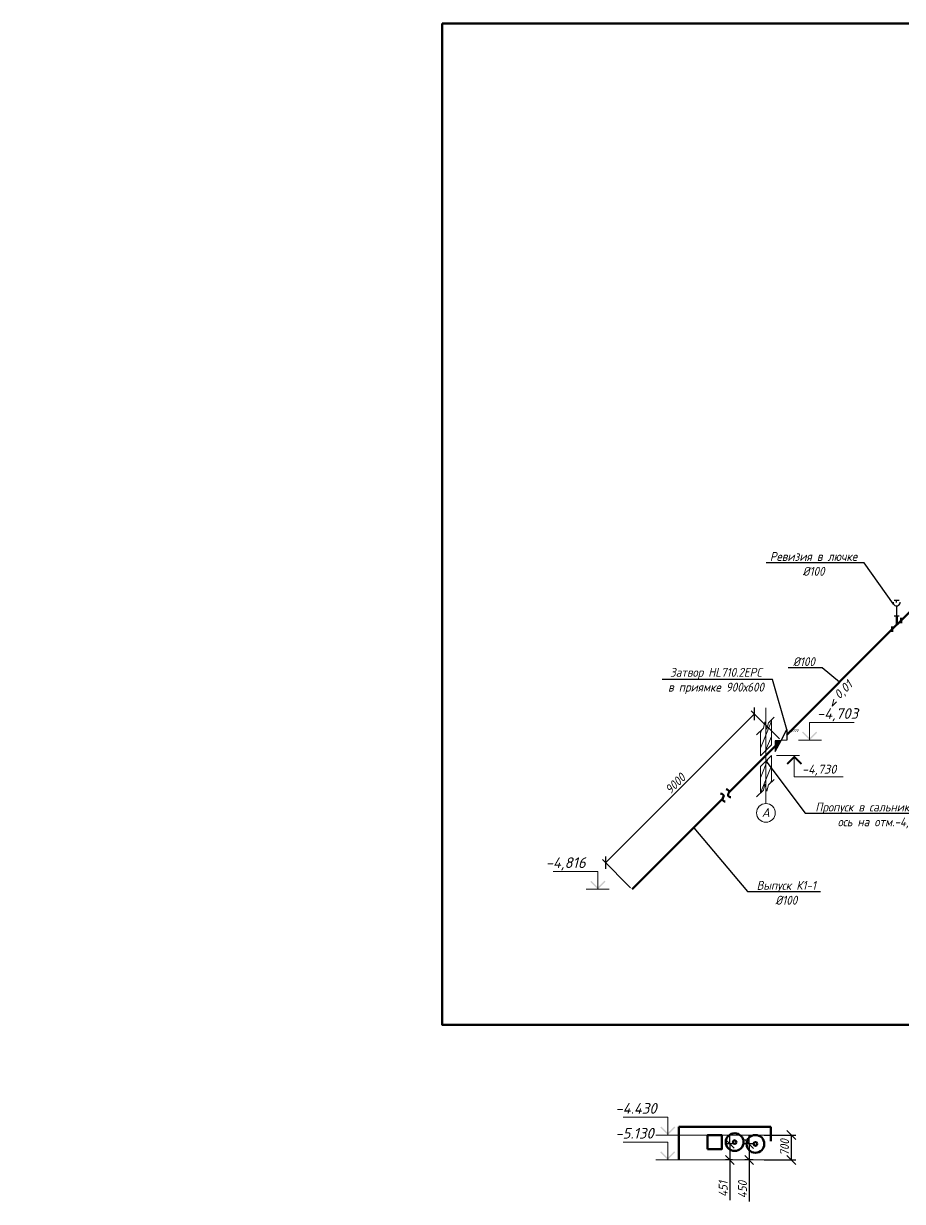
# Model space of a CAD drawing. Header units: millimetres. Extents: x -473555 to 885127, y 4787 to 453528.
# Drawn here: x 151395 to 176114, y 4787 to 37924 of the extents above; entities that cross this region are included whole.
import ezdxf
from ezdxf import colors
from ezdxf.entities.mleader import LeaderData, LeaderLine
from ezdxf.enums import TextEntityAlignment as Align
from ezdxf.math import Vec2, Vec3

# ---------------------------------------------------------------- set-up
doc = ezdxf.new("R2010")
doc.units = ezdxf.units.MM
doc.set_wipeout_variables(frame=1)
doc.layers.add('_ВК-маска', color=255, linetype='Continuous', transparency=0.9)
doc.layers.add('_ВК-Спецификация', color=3, linetype='Continuous', lineweight=15, plot=False, transparency=0.5)
for name, color, linetype, lineweight in [('ВК_K1', 34, 'Continuous', 50), ('ВК_T3', 1, 'Continuous', 50), ('ВК_К1_текст', 34, 'Continuous', 9), ('ВК_ТЗ_текст', 1, 'Continuous', 9)]:
    doc.layers.add(name, color=color, linetype=linetype, lineweight=lineweight)
doc.layers.add('ВК_К1_размер', color=7, linetype='Continuous')
doc.layers.add('ВК_К1_размер @ 100', color=7, linetype='Continuous')
doc.styles.add('ISOPEUR', font='isocpeui.ttf', dxfattribs={"width": 0.9})
doc.dimstyles.new('Аннотативный', dxfattribs={"dimscale": 0, "dimtxt": 2.5, "dimasz": 2.5, "dimexe": 1.25, "dimexo": 0.625, "dimtad": 1, "dimdec": 0, "dimtxsty": 'ISOPEUR', "dimblk": 'OBLIQUE', "dimcen": 2.5, "dimclrt": 256, "dimadec": 0, "dimazin": 0, "dimtfac": 1, "dimtdec": 0, "dimtmove": 0, "dimatfit": 3, "dimfxl": 1, "dimtfillclr": 256, "dimarcsym": 0})

# ---------------------------------------------------------------- blocks, each defined once
blk = doc.blocks.new('_None')
blk = doc.blocks.new('*U38')
blk.add_wipeout([(-107, -207), (-107, -7), (0, 0)]).dxf.layer = '_ВК-маска'
blk.add_wipeout([(107, 207), (107, 7), (0, 0)]).dxf.layer = '_ВК-маска'
h = blk.add_hatch(color=256)
h.dxf.hatch_style = 1
h.paths.add_polyline_path([(0, 0), (-107, -7), (-107, -207)])
at = {"linetype": 'ByBlock', "lineweight": 30}
for points in [[(-107, -207), (0, 0), (-107, -7), (-107, -207)], [(107, 7), (0, 0), (107, 207), (107, 7)]]:
    blk.add_lwpolyline(points, dxfattribs=at)
at = {"layer": '_ВК-Спецификация', "style": 'ISOPEUR'}
blk.add_attdef('ДУ', text='', height=50, dxfattribs=at).set_placement((235, 165), align=Align.CENTER)
blk = doc.blocks.new('*U149')
at = {"lineweight": 15}
h = blk.add_hatch(dxfattribs=at)
h.set_pattern_fill('ANSI31', color=256, scale=50, angle=23, style=0)
h.set_pattern_definition([(68, (3183.52, 294.12), (-147.1904, 59.469), [])])
h.paths.add_polyline_path([(153, 993), (73, 913), (27, 740), (-27, 940), (-73, 766), (-153, 686), (-153, -12), (153, 295)])
h = blk.add_hatch(dxfattribs=at)
h.set_pattern_fill('ANSI31', color=256, scale=50, angle=23, style=0)
h.set_pattern_definition([(68, (3183.52, 310.29), (-147.1904, 59.469), [])])
h.paths.add_polyline_path([(153, -4), (-153, -311), (-153, -1060), (-73, -980), (-27, -807), (27, -1007), (73, -834), (153, -754)])
at = {"lineweight": 15, "ltscale": 100}
blk.add_line((0, 1340), (0, -1356), dxfattribs=at)
at = {"lineweight": 15, "ltscale": 2}
for points in [[(232, 1072), (73, 913), (27, 740), (-27, 940), (-73, 766), (-262, 577)], [(232, -675), (73, -834), (27, -1007), (-27, -807), (-73, -980), (-262, -1169)]]:
    blk.add_lwpolyline(points, dxfattribs=at)
at = {"lineweight": 15}
for points in [[(153, 993), (153, 295), (-153, -12), (-153, 686)], [(-153, -1060), (-153, -311), (153, -4), (153, -754)]]:
    blk.add_lwpolyline(points, dxfattribs=at)
at = {"lineweight": 15, "ltscale": 100}
blk.add_circle((0, -1619), 263, dxfattribs=at)
at = {"lineweight": 15, "ltscale": 100, "style": 'ISOPEUR'}
blk.add_attdef('ОСЬ', (-118, -1734), '', height=250, dxfattribs=at)
blk = doc.blocks.new('*U141')
at = {"lineweight": 15}
blk.add_lwpolyline([(0.53, 1.94), (0, 0), (1.24, 1.24)], dxfattribs=at)
at = {"lineweight": 15, "style": 'ISOPEUR'}
blk.add_attdef('УКЛОН', text='', height=2.5, rotation=45, dxfattribs=at).set_placement((3.12, 4.64), align=Align.MIDDLE_CENTER)
blk = doc.blocks.new('*U146')
at = {"linetype": 'ByBlock', "lineweight": -2}
h = blk.add_hatch(color=256, dxfattribs=at)
h.paths.add_polyline_path([(-527, 212), (-499, 240), (-315, 57), (-315, 0)])
h.paths.add_polyline_path([(-131, 240), (-103, 212), (-315, 0), (-315, 57)])
for p, q in [((-315, 500), (-1572, 500)), ((-315, 0), (-315, 500)), ((-649, 0), (0, 0))]:
    blk.add_line(p, q, dxfattribs=at)
at = {"linetype": 'ByBlock', "style": 'ISOPEUR'}
blk.add_attdef('ОТМЕТКА', (-1565, 600), '', height=300, dxfattribs=at)
blk = doc.blocks.new('_Oblique')
at = {"color": 0, "linetype": 'ByBlock', "lineweight": -2}
blk.add_line((-0.5, -0.5), (0.5, 0.5), dxfattribs=at)
blk = doc.blocks.new('*D311')
at = {"layer": 'Defpoints', "color": 0, "transparency": 16777216}
for p in [(171949, 18503), (172699, 17753), (168514, 13568)]:
    blk.add_point(p, dxfattribs=at)
at = {"layer": 'ВК_К1_размер', "color": 0, "lineweight": -2, "transparency": 16777216}
for p, q in [((172655, 17797), (171861, 18591)), ((167764, 14317), (171949, 18503)), ((168469, 13612), (167676, 14406))]:
    blk.add_line(p, q, dxfattribs=at)
at = {"layer": 'ВК_К1_размер', "color": 0, "lineweight": -2, "transparency": 16777216, "xscale": 250, "yscale": 250, "zscale": 250}
for p, rotation in [((171949, 18503), 45.00000000000003), ((167764, 14317), 225.0000000000001)]:
    blk.add_blockref('_Oblique', p, dxfattribs=dict(at, rotation=rotation))
at = {"layer": 'ВК_К1_размер', "transparency": 16777216, "insert": (169724, 16542), "char_height": 250, "attachment_point": 5, "rotation": 45, "style": 'ISOPEUR'}
blk.add_mtext('9000', dxfattribs=at)
blk = doc.blocks.new('*U131')
at = {"linetype": 'ByBlock', "lineweight": -2}
h = blk.add_hatch(color=256, dxfattribs=at)
h.paths.add_polyline_path([(527, 212), (499, 240), (315, 57), (315, 0)])
h.paths.add_polyline_path([(131, 240), (103, 212), (315, 0), (315, 57)])
for p, q in [((315, 0), (315, 500)), ((315, 500), (1572, 500)), ((649, 0), (0, 0))]:
    blk.add_line(p, q, dxfattribs=at)
at = {"linetype": 'ByBlock', "style": 'ISOPEUR'}
blk.add_attdef('ОТМЕТКА', (521, 600), '', height=300, dxfattribs=at)
blk = doc.blocks.new('*D312')
at = {"layer": 'Defpoints', "color": 0, "transparency": 16777216}
for p in [(172165, 6655), (172989, 6655), (172165, 5955)]:
    blk.add_point(p, dxfattribs=at)
at = {"layer": 'ВК_К1_размер', "color": 0, "lineweight": -2, "transparency": 16777216}
for p, q in [((172228, 6655), (173114, 6655)), ((172989, 5955), (172989, 6655)), ((172228, 5955), (173114, 5955))]:
    blk.add_line(p, q, dxfattribs=at)
at = {"layer": 'ВК_К1_размер', "color": 0, "lineweight": -2, "transparency": 16777216, "xscale": 250, "yscale": 250, "zscale": 250}
for p, rotation in [((172989, 6655), 90), ((172989, 5955), 270)]:
    blk.add_blockref('_Oblique', p, dxfattribs=dict(at, rotation=rotation))
at = {"layer": 'ВК_К1_размер', "transparency": 16777216, "insert": (172800, 6305), "char_height": 250, "attachment_point": 5, "rotation": 90, "style": 'ISOPEUR'}
blk.add_mtext('700', dxfattribs=at)
blk = doc.blocks.new('*D313')
at = {"layer": 'Defpoints', "color": 0, "transparency": 16777216}
for p in [(171396, 6407), (171259, 5955), (171396, 5955)]:
    blk.add_point(p, dxfattribs=at)
at = {"layer": 'ВК_К1_размер', "color": 0, "lineweight": -2, "transparency": 16777216}
for p, q in [((171259, 6407), (171259, 6657)), ((171333, 6407), (171134, 6407)), ((171259, 6407), (171259, 5955)), ((171333, 5955), (171134, 5955)), ((171259, 5955), (171259, 4818))]:
    blk.add_line(p, q, dxfattribs=at)
at = {"layer": 'ВК_К1_размер', "color": 0, "lineweight": -2, "transparency": 16777216, "xscale": 250, "yscale": 250, "zscale": 250}
for p, rotation in [((171259, 6407), 270), ((171259, 5955), 90)]:
    blk.add_blockref('_Oblique', p, dxfattribs=dict(at, rotation=rotation))
at = {"layer": 'ВК_К1_размер', "transparency": 16777216, "insert": (171071, 5137), "char_height": 250, "attachment_point": 5, "rotation": 90, "style": 'ISOPEUR'}
blk.add_mtext('451', dxfattribs=at)
blk = doc.blocks.new('*D314')
at = {"layer": 'Defpoints', "color": 0, "transparency": 16777216}
for p in [(171979, 6405), (171803, 5955), (171979, 5955)]:
    blk.add_point(p, dxfattribs=at)
at = {"layer": 'ВК_К1_размер', "color": 0, "lineweight": -2, "transparency": 16777216}
for p, q in [((171803, 6405), (171803, 6655)), ((171916, 6405), (171678, 6405)), ((171803, 6405), (171803, 5955)), ((171916, 5955), (171678, 5955)), ((171803, 5955), (171803, 4787))]:
    blk.add_line(p, q, dxfattribs=at)
at = {"layer": 'ВК_К1_размер', "color": 0, "lineweight": -2, "transparency": 16777216, "xscale": 250, "yscale": 250, "zscale": 250}
for p, rotation in [((171803, 6405), 270), ((171803, 5955), 90)]:
    blk.add_blockref('_Oblique', p, dxfattribs=dict(at, rotation=rotation))
at = {"layer": 'ВК_К1_размер', "transparency": 16777216, "insert": (171615, 5121), "char_height": 250, "attachment_point": 5, "rotation": 90, "style": 'ISOPEUR'}
blk.add_mtext('450', dxfattribs=at)

msp = doc.modelspace()

# ---------------------------------------------------------------- linework, layer by layer
at = {"layer": 'ВК_K1'}
for p, q in [((184437.9, 29491.7), (176075.7, 21129.5)), ((175952.6, 21006.5), (175952.6, 21256.5)), ((175829.5, 20883.4), (176075.7, 21129.5)), ((175829.5, 20958.4), (175829.5, 20808.4)), ((176075.7, 21204.5), (176075.7, 21054.5)), ((172538.3, 17592.2), (171234, 16287.8)), ((171055.7, 16109.6), (168513.7, 13567.5)), ((169827.3, 5955.1), (169827.3, 6885.1)), ((169827.3, 6885.1), (172416.9, 6885.1)), ((172416.9, 6885.1), (172416.9, 6485.1))]:
    msp.add_line(p, q, dxfattribs=at)
at = {"layer": 'ВК_K1', "lineweight": 30}
for p, q in [((176019.7, 21694.6), (175877.8, 21694.6)), ((175948.8, 21639.2), (175948.8, 21694.6)), ((176022.6, 21256.5), (175882.6, 21256.5))]:
    msp.add_line(p, q, dxfattribs=at)
at = {"layer": 'ВК_K1', "lineweight": -2}
for p, q in [((175952.6, 21407.2), (175952.6, 21541)), ((175952.6, 21256.5), (175952.6, 21407.2))]:
    msp.add_line(p, q, dxfattribs=at)
at = {"layer": 'ВК_K1'}
for points in [[(163169, 37924.2), (328100.9, 37924.2), (328100.9, 9755), (163169, 9755)], [(170631.8, 6255.1), (171031.8, 6255.1), (171031.8, 6655.1), (170631.8, 6655.1)]]:
    msp.add_lwpolyline(points, close=True, dxfattribs=at)
for centre in [(171395.7, 6456.6), (171978.9, 6405.1)]:
    msp.add_circle(centre, 50, dxfattribs=at)
at = {"layer": 'ВК_K1', "lineweight": 30}
msp.add_arc((175948.8, 21639.2), 98.3, 177.79653, 6.69495, dxfattribs=at)
at = {"layer": 'ВК_K1'}
for points in [[(170998, 16262.6), (171088.3, 16196.6), (171074.8, 16156.6), (171055.2, 16098.8), (171077.2, 16054.3), (171128.3, 16037)], [(171152.8, 16385), (171243.1, 16318.9), (171229.6, 16278.9), (171210, 16221.2), (171232, 16176.6), (171283.1, 16159.3)]]:
    msp.add_spline(points, degree=3, dxfattribs=at)
at = {"layer": 'ВК_T3'}
for centre in [(171395.7, 6456.6), (171978.9, 6405.1)]:
    msp.add_circle(centre, 250, dxfattribs=at)
at = {"layer": 'ВК_К1_текст', "linetype": 'Continuous'}
msp.add_line((173073, 16728.6), (174450.5, 16728.6), dxfattribs=at)
at = {"layer": 'ВК_ТЗ_текст'}
for p, q in [((169827.3, 6655.1), (172614.2, 6655.1)), ((169827.3, 5955.1), (172614.2, 5955.1))]:
    msp.add_line(p, q, dxfattribs=at)

# ---------------------------------------------------------------- block references
at = {"layer": 'ВК_К1_текст', "xscale": 100, "yscale": 100, "zscale": 100}
msp.add_blockref('*U141', (174134.4, 18719.3), dxfattribs=at).add_auto_attribs({'УКЛОН': '0,01'})
at = {"layer": 'ВК_К1_текст'}
ref = msp.add_blockref('*U146', (167864.5, 13567.5), dxfattribs=at)
ref.add_attrib('ОТМЕТКА', '-4,816', (166077.8, 14167.5), dxfattribs={"layer": '0', "linetype": 'ByBlock', "height": 300, "style": 'ISOPEUR'})
ref = msp.add_blockref('*U146', (169827.3, 6655.1), dxfattribs=at)
ref.add_attrib('ОТМЕТКА', '-4.430', (168040.5, 7255.1), dxfattribs={"layer": '0', "linetype": 'ByBlock', "height": 300, "style": 'ISOPEUR'})
ref = msp.add_blockref('*U146', (169827.3, 5955.1), dxfattribs=at)
ref.add_attrib('ОТМЕТКА', '-5.130', (168040.5, 6555.1), dxfattribs={"layer": '0', "linetype": 'ByBlock', "height": 300, "style": 'ISOPEUR'})

# ---------------------------------------------------------------- texts
at = {"layer": 'ВК_К1_текст', "linetype": 'Continuous', "style": 'ISOPEUR'}
msp.add_text('-4,730', height=250, dxfattribs=at).set_placement((173289.8, 16821.8))

# ---------------------------------------------------------------- dimensions: what is measured, and where the dimension line sits
at = {"layer": 'ВК_К1_размер @ 100'}
for base, p1, p2, picture, middle in [((171258.746, 5955.13), (171395.6814, 6406.5945), (171395.6814, 5955.13), '*D313', (171071.246, 5136.7588)), ((171802.9, 5955.1), (171978.9, 6405.1), (171978.9, 5955.1), '*D314', (171615.4, 5120.9)), ((172989.3, 6655.1), (172165.1, 5955.1), (172165.1, 6655.1), '*D312', (172800.1, 6305.1))]:
    dim = msp.add_linear_dim(base=base, p1=p1, p2=p2, angle=90, dimstyle='Аннотативный', override={"dimscale": 100, "dimtix": 0, "dimtofl": 1, "dimtmove": 0, "dimatfit": 1}, dxfattribs=at)
    dim.commit()
    dim.dimension.update_dxf_attribs({"geometry": picture, "text_midpoint": middle})

# ---------------------------------------------------------------- leaders
at = {"layer": 'ВК_К1_текст', "linetype": 'Continuous'}
ml = msp.add_multileader_mtext('Standard', dxfattribs=at)
ml.set_content('%%C50', color=256, style='ISOPEUR')
ml.set_leader_properties()
ml.set_arrow_properties(name='NONE')
ml.build(insert=Vec2(0, 0))
ml.multileader.update_dxf_attribs({"text_left_attachment_type": 6, "text_right_attachment_type": 6, "dogleg_length": 0.1, "arrow_head_size": 250, "scale": 100})
ctx = ml.context
ctx.base_point, ctx.scale, ctx.char_height, ctx.arrow_head_size, ctx.landing_gap_size, ctx.plane_origin = Vec3(186925.6, 32155.1), 100, 250, 250, 200, Vec3(194650.6, 23303.3)
ctx.left_attachment, ctx.right_attachment, ctx.text_align_type = 6, 6, 1
notes = []
notes.append((ctx, [(1, (1, 1, 0), (187830.4, 32155.1), (-1, 0), 10, [(0, [(188303.4, 31757.2)], 0, [])])]))
ctx.mtext.insert, ctx.mtext.width, ctx.mtext.alignment, ctx.mtext.flow_direction = Vec3(187373, 32455.1), 549.811, 2, 5
ml = msp.add_multileader_mtext('Standard', dxfattribs=at)
ml.set_content('%%C50', color=256, style='ISOPEUR')
ml.set_leader_properties()
ml.set_arrow_properties(name='NONE')
ml.build(insert=Vec2(0, 0))
ml.multileader.update_dxf_attribs({"text_left_attachment_type": 6, "text_right_attachment_type": 6, "dogleg_length": 0.1, "arrow_head_size": 250, "scale": 100})
ctx = ml.context
ctx.base_point, ctx.scale, ctx.char_height, ctx.arrow_head_size, ctx.landing_gap_size, ctx.plane_origin = Vec3(185101.2, 28852.2), 100, 250, 250, 200, Vec3(192826.2, 20000.5)
ctx.left_attachment, ctx.right_attachment, ctx.text_align_type = 6, 6, 1
notes.append((ctx, [(1, (1, 1, 0), (186006, 28852.2), (-1, 0), 10, [(0, [(186232.4, 29622.4)], 0, [])])]))
ctx.mtext.insert, ctx.mtext.width, ctx.mtext.alignment, ctx.mtext.flow_direction = Vec3(185548.6, 29152.2), 549.811, 2, 5
ml = msp.add_multileader_mtext('Standard', dxfattribs=at)
ml.set_content('q=2,7л/с\\Pv=0,63м/с\\Ph/d=0,53', color=256, style='ISOPEUR')
ml.set_leader_properties()
ml.set_arrow_properties(name='NONE')
ml.build(insert=Vec2(0, 0))
ml.multileader.update_dxf_attribs({"text_left_attachment_type": 6, "text_right_attachment_type": 6, "dogleg_length": 0.1, "arrow_head_size": 250, "scale": 100})
ctx = ml.context
ctx.base_point, ctx.scale, ctx.char_height, ctx.arrow_head_size, ctx.landing_gap_size, ctx.plane_origin = Vec3(236978.1, 28376.8), 100, 250, 250, 200, Vec3(252444.3, 23512)
ctx.left_attachment, ctx.right_attachment, ctx.text_align_type = 6, 6, 1
notes.append((ctx, [(1, (1, 1, 0), (238799.2, 28376.8), (-1, 0), 10, [(0, [(241743.3, 27312.1)], 0, [])])]))
ctx.mtext.insert, ctx.mtext.width, ctx.mtext.alignment, ctx.mtext.flow_direction = Vec3(237883.7, 28676.8), 1393.182, 2, 5
ml = msp.add_multileader_mtext('Standard', dxfattribs=at)
ml.set_content('%%C100', color=256, style='ISOPEUR')
ml.set_leader_properties()
ml.set_arrow_properties(name='NONE')
ml.build(insert=Vec2(0, 0))
ml.multileader.update_dxf_attribs({"text_left_attachment_type": 6, "text_right_attachment_type": 6, "dogleg_length": 0.1, "arrow_head_size": 250, "scale": 100})
ctx = ml.context
ctx.base_point, ctx.scale, ctx.char_height, ctx.arrow_head_size, ctx.landing_gap_size, ctx.plane_origin = Vec3(181081.8, 28040.7), 100, 250, 250, 200, Vec3(188936.2, 19188.9)
ctx.left_attachment, ctx.right_attachment, ctx.text_align_type = 6, 6, 1
notes.append((ctx, [(1, (1, 1, 0), (182103.1, 28040.7), (-1, 0), 10, [(0, [(182588.9, 27642.8)], 0, [])])]))
ctx.mtext.insert, ctx.mtext.width, ctx.mtext.alignment, ctx.mtext.flow_direction = Vec3(181587.4, 28340.7), 549.811, 2, 5
ml = msp.add_multileader_mtext('Standard', dxfattribs=at)
ml.set_content('q=4,7л/с\\Pv=0,73м/с\\Ph/d=0,4', color=256, style='ISOPEUR')
ml.set_leader_properties()
ml.set_arrow_properties(name='NONE')
ml.build(insert=Vec2(0, 0))
ml.multileader.update_dxf_attribs({"text_left_attachment_type": 6, "text_right_attachment_type": 6, "dogleg_length": 0.1, "arrow_head_size": 250, "scale": 100})
ctx = ml.context
ctx.base_point, ctx.scale, ctx.char_height, ctx.arrow_head_size, ctx.landing_gap_size, ctx.plane_origin = Vec3(235470.3, 26869), 100, 250, 250, 200, Vec3(250936.6, 22004.2)
ctx.left_attachment, ctx.right_attachment, ctx.text_align_type = 6, 6, 1
notes.append((ctx, [(1, (1, 1, 0), (237291.5, 26869), (-1, 0), 10, [(0, [(240235.5, 25804.3)], 0, [])])]))
ctx.mtext.insert, ctx.mtext.width, ctx.mtext.alignment, ctx.mtext.flow_direction = Vec3(236375.9, 27169), 1393.182, 2, 5
ml = msp.add_multileader_mtext('Standard', dxfattribs=at)
ml.set_content('q=4,7л/с\\Pv=0,73м/с\\Ph/d=0,4', color=256, style='ISOPEUR')
ml.set_leader_properties()
ml.set_arrow_properties(name='NONE')
ml.build(insert=Vec2(0, 0))
ml.multileader.update_dxf_attribs({"text_left_attachment_type": 6, "text_right_attachment_type": 6, "dogleg_length": 0.1, "arrow_head_size": 250, "scale": 100})
ctx = ml.context
ctx.base_point, ctx.scale, ctx.char_height, ctx.arrow_head_size, ctx.landing_gap_size, ctx.plane_origin = Vec3(243789.9, 23144.7), 100, 250, 250, 200, Vec3(259113.1, 17713.2)
ctx.left_attachment, ctx.right_attachment, ctx.text_align_type = 6, 6, 1
notes.append((ctx, [(0, (1, 1, 0), (243779.9, 23144.7), (1, 0), 10, [(0, [(243034, 24447)], 0, [])])]))
ctx.mtext.insert, ctx.mtext.width, ctx.mtext.alignment, ctx.mtext.flow_direction = Vec3(244695.5, 23444.7), 1393.182, 2, 5
ml = msp.add_multileader_mtext('Standard', dxfattribs=at)
ml.set_content('Ревизия в лючке\\P%%C100', color=256, style='ISOPEUR')
ml.set_leader_properties()
ml.set_arrow_properties(name='NONE')
ml.build(insert=Vec2(0, 0))
ml.multileader.update_dxf_attribs({"text_left_attachment_type": 6, "text_right_attachment_type": 6, "dogleg_length": 0.1, "arrow_head_size": 250, "scale": 100})
ctx = ml.context
ctx.base_point, ctx.scale, ctx.char_height, ctx.arrow_head_size, ctx.landing_gap_size, ctx.plane_origin = Vec3(172202.2, 22756.1), 100, 250, 250, 200, Vec3(187383.2, 17509)
ctx.left_attachment, ctx.right_attachment, ctx.text_align_type = 6, 6, 1
notes.append((ctx, [(1, (1, 1, 0), (175037, 22756.1), (-1, 0), 10, [(0, [(175864.8, 21588)], 0, [])])]))
ctx.mtext.insert, ctx.mtext.alignment, ctx.mtext.flow_direction = Vec3(173614.6, 23056.1), 2, 5
ml = msp.add_multileader_mtext('Standard', dxfattribs=at)
ml.set_content('%%C100', color=256, style='ISOPEUR')
ml.set_leader_properties()
ml.set_arrow_properties(name='NONE')
ml.build(insert=Vec2(0, 0))
ml.multileader.update_dxf_attribs({"text_left_attachment_type": 6, "text_right_attachment_type": 6, "dogleg_length": 0.1, "arrow_head_size": 250, "scale": 100})
ctx = ml.context
ctx.base_point, ctx.scale, ctx.char_height, ctx.arrow_head_size, ctx.landing_gap_size, ctx.plane_origin = Vec3(172837.5, 19796.3), 100, 250, 250, 200, Vec3(180691.8, 10944.6)
ctx.left_attachment, ctx.right_attachment, ctx.text_align_type = 6, 6, 1
notes.append((ctx, [(1, (1, 1, 0), (173858.7, 19796.3), (-1, 0), 10, [(0, [(174344.6, 19398.5)], 0, [])])]))
ctx.mtext.insert, ctx.mtext.width, ctx.mtext.alignment, ctx.mtext.flow_direction = Vec3(173343.1, 20096.3), 549.811, 2, 5
ml = msp.add_multileader_mtext('Standard', dxfattribs=at)
ml.set_content('Пропуск в сальнике Ду500\\Pось на отм.-4,680', color=256, style='ISOPEUR')
ml.set_leader_properties()
ml.set_arrow_properties(name='NONE')
ml.build(insert=Vec2(0, 0))
ml.multileader.update_dxf_attribs({"text_left_attachment_type": 6, "text_right_attachment_type": 6, "dogleg_length": 0.1, "arrow_head_size": 250, "scale": 100})
ctx = ml.context
ctx.base_point, ctx.scale, ctx.char_height, ctx.arrow_head_size, ctx.landing_gap_size, ctx.plane_origin = Vec3(173386.7, 15707.1), 100, 250, 250, 200, Vec3(187660.5, 9552.9)
ctx.left_attachment, ctx.right_attachment, ctx.text_align_type = 6, 6, 1
notes.append((ctx, [(0, (1, 1, 0), (173376.7, 15707.1), (1, 0), 10, [(0, [(172274.7, 17179)], 0, [])])]))
ctx.mtext.insert, ctx.mtext.alignment, ctx.mtext.flow_direction = Vec3(175534.2, 16007.1), 2, 5
ml = msp.add_multileader_mtext('Standard', dxfattribs=at)
ml.set_content('Выпуск К1-1\\P%%C100', color=256, style='ISOPEUR')
ml.set_leader_properties()
ml.set_arrow_properties(name='NONE')
ml.build(insert=Vec2(0, 0))
ml.multileader.update_dxf_attribs({"text_left_attachment_type": 6, "text_right_attachment_type": 6, "dogleg_length": 0.1, "arrow_head_size": 250, "scale": 100})
ctx = ml.context
ctx.base_point, ctx.scale, ctx.char_height, ctx.arrow_head_size, ctx.landing_gap_size, ctx.plane_origin = Vec3(171764.5, 13503), 100, 250, 250, 200, Vec3(184342.4, 8068)
ctx.left_attachment, ctx.right_attachment, ctx.text_align_type = 6, 6, 1
notes.append((ctx, [(0, (1, 1, 0), (171754.5, 13503), (1, 0), 10, [(0, [(170246.8, 15300.6)], 0, [])])]))
ctx.mtext.insert, ctx.mtext.alignment, ctx.mtext.flow_direction = Vec3(172847, 13803), 2, 5
ml = msp.add_multileader_mtext('Standard', dxfattribs=at)
ml.set_content('Выпуск К1-4\\P%%C100', color=256, style='ISOPEUR')
ml.set_leader_properties()
ml.set_arrow_properties(name='NONE')
ml.build(insert=Vec2(0, 0))
ml.multileader.update_dxf_attribs({"text_left_attachment_type": 6, "text_right_attachment_type": 6, "dogleg_length": 0.1, "arrow_head_size": 250, "scale": 100})
ctx = ml.context
ctx.base_point, ctx.scale, ctx.char_height, ctx.arrow_head_size, ctx.landing_gap_size, ctx.plane_origin = Vec3(263647.6, 12635.2), 100, 250, 250, 200, Vec3(275984.6, 7212.8)
ctx.left_attachment, ctx.right_attachment, ctx.text_align_type = 6, 6, 1
notes.append((ctx, [(1, (1, 1, 0), (265850.5, 12635.2), (-1, 0), 10, [(0, [(267513.1, 11119.9)], 0, [])])]))
ctx.mtext.insert, ctx.mtext.width, ctx.mtext.alignment, ctx.mtext.flow_direction = Vec3(264744.1, 12935.2), 2001.515, 2, 5
for ctx, leaders in notes:
    for number, flags, end, landing, length, lines in leaders:
        leader = LeaderData()
        leader.index, (leader.has_last_leader_line, leader.has_dogleg_vector, leader.attachment_direction) = number, flags
        leader.last_leader_point, leader.dogleg_vector, leader.dogleg_length = Vec3(end), Vec3(landing), length
        for number, points, colour, breaks in lines:
            line = LeaderLine()
            line.index, line.vertices, line.color, line.breaks = number, Vec3.list(points), colors.encode_raw_color(colour), breaks
            leader.lines.append(line)
        ctx.leaders.append(leader)

# ---------------------------------------------------------------- next in the draw order: block references
at = {"layer": 'ВК_К1_текст', "xscale": 1.5, "yscale": 1.5, "zscale": 1.5}
msp.add_blockref('*U38', (172699, 17752.9), dxfattribs=at).add_auto_attribs({'ДУ': 'ду100'})

# ---------------------------------------------------------------- next in the draw order: linework, layer by layer
at = {"layer": 'ВК_K1'}
msp.add_line((175829.5, 20883.4), (172859.7, 17913.5), dxfattribs=at)
at = {"layer": 'ВК_К1_текст', "linetype": 'Continuous'}
for p, q in [((172573, 17328.6), (173223, 17328.6)), ((173073, 17328.6), (173073, 16728.6))]:
    msp.add_line(p, q, dxfattribs=at)
msp.add_lwpolyline([(172873, 17093.2, 50, 50, 0), (173073, 17293.2, 50, 50, 0), (173273, 17093.2, 50, 50, 0)], format="xyseb", dxfattribs=at)

# ---------------------------------------------------------------- next in the draw order: block references
msp.add_blockref('*U149', (172274.7, 17336.7)).add_auto_attribs({'ОСЬ': 'A'})
at = {"layer": 'ВК_К1_текст'}
msp.add_blockref('*U131', (173186.1, 17763.5), dxfattribs=at).add_auto_attribs({'ОТМЕТКА': '-4,703'})

# ---------------------------------------------------------------- next in the draw order: dimensions: what is measured, and where the dimension line sits
at = {"layer": 'ВК_К1_размер @ 100'}
dim = msp.add_aligned_dim(p1=(168513.7, 13567.5), p2=(172699, 17752.9), distance=1060.2, text='9000', dimstyle='Аннотативный', override={"dimscale": 100, "dimtix": 0, "dimtofl": 1, "dimtmove": 0, "dimatfit": 1}, dxfattribs=at)
dim.commit()
dim.dimension.update_dxf_attribs({"geometry": '*D311', "text_midpoint": (169724.1, 16542.5)})

# ---------------------------------------------------------------- next in the draw order: leaders
at = {"layer": 'ВК_К1_текст', "linetype": 'Continuous'}
ml = msp.add_multileader_mtext('Standard', dxfattribs=at)
ml.set_content('Затвор HL710.2EPC\\Pв приямке 900х600', color=256, style='ISOPEUR')
ml.set_leader_properties()
ml.set_arrow_properties(name='NONE')
ml.build(insert=Vec2(0, 0))
ml.multileader.update_dxf_attribs({"text_left_attachment_type": 6, "text_right_attachment_type": 6, "dogleg_length": 0.1, "arrow_head_size": 250, "scale": 100})
ctx = ml.context
ctx.base_point, ctx.scale, ctx.char_height, ctx.arrow_head_size, ctx.landing_gap_size, ctx.plane_origin = Vec3(169292.1, 19472.2), 100, 250, 250, 200, Vec3(184226.1, 13719.8)
ctx.left_attachment, ctx.right_attachment, ctx.text_align_type = 6, 6, 1
notes = []
notes.append((ctx, [(1, (1, 1, 0), (172460.7, 19472.2), (-1, 0), 10, [(0, [(172859.7, 18063.5)], 0, [])])]))
ctx.mtext.insert, ctx.mtext.alignment, ctx.mtext.flow_direction = Vec3(170871.4, 19797.2), 2, 5
for ctx, leaders in notes:
    for number, flags, end, landing, length, lines in leaders:
        leader = LeaderData()
        leader.index, (leader.has_last_leader_line, leader.has_dogleg_vector, leader.attachment_direction) = number, flags
        leader.last_leader_point, leader.dogleg_vector, leader.dogleg_length = Vec3(end), Vec3(landing), length
        for number, points, colour, breaks in lines:
            line = LeaderLine()
            line.index, line.vertices, line.color, line.breaks = number, Vec3.list(points), colors.encode_raw_color(colour), breaks
            leader.lines.append(line)
        ctx.leaders.append(leader)

doc.saveas('drawing.dxf')
